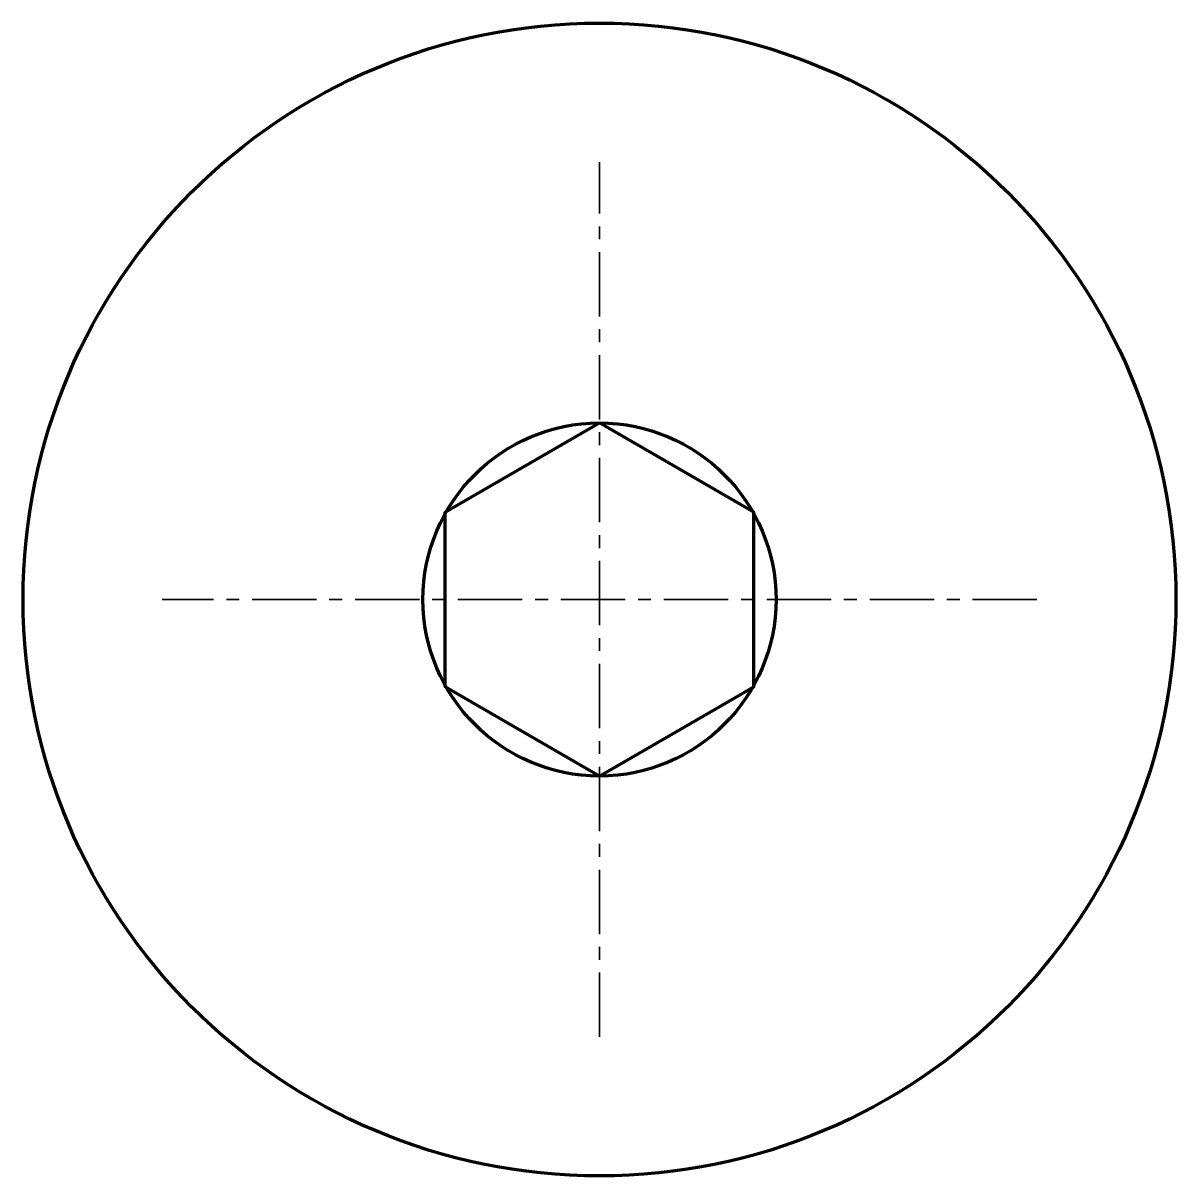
# Model space of a CAD drawing. Extents: x -11.2 to 11.2, y -11.2 to 11.2.
import ezdxf

# ---------------------------------------------------------------- set-up
doc = ezdxf.new("R2010")
doc.units = 0
doc.linetypes.add('CENTER', pattern=[2, 1.25, -0.25, 0.25, -0.25])
doc.layers.add('1_Contour', color=7, linetype='Continuous', lineweight=70, plot=False)
doc.layers.add('3_Centerline', color=1, linetype='CENTER', lineweight=35, plot=False)

msp = doc.modelspace()

# ---------------------------------------------------------------- linework, layer by layer
at = {"layer": '1_Contour'}
for points in [[(0, -3.43), (-3, -1.6979), (-3, 1.6979), (0, 3.43)], [(0, -3.43), (3, -1.6979), (3, 1.6979), (0, 3.43)]]:
    msp.add_lwpolyline(points, dxfattribs=at)
for radius in [11.2, 3.43]:
    msp.add_circle((0, 0), radius, dxfattribs=at)
at = {"layer": '3_Centerline'}
for p, q in [((0, -8.5), (0, 8.5)), ((8.5, 0), (-8.5, 0))]:
    msp.add_line(p, q, dxfattribs=at)

doc.saveas('drawing.dxf')
